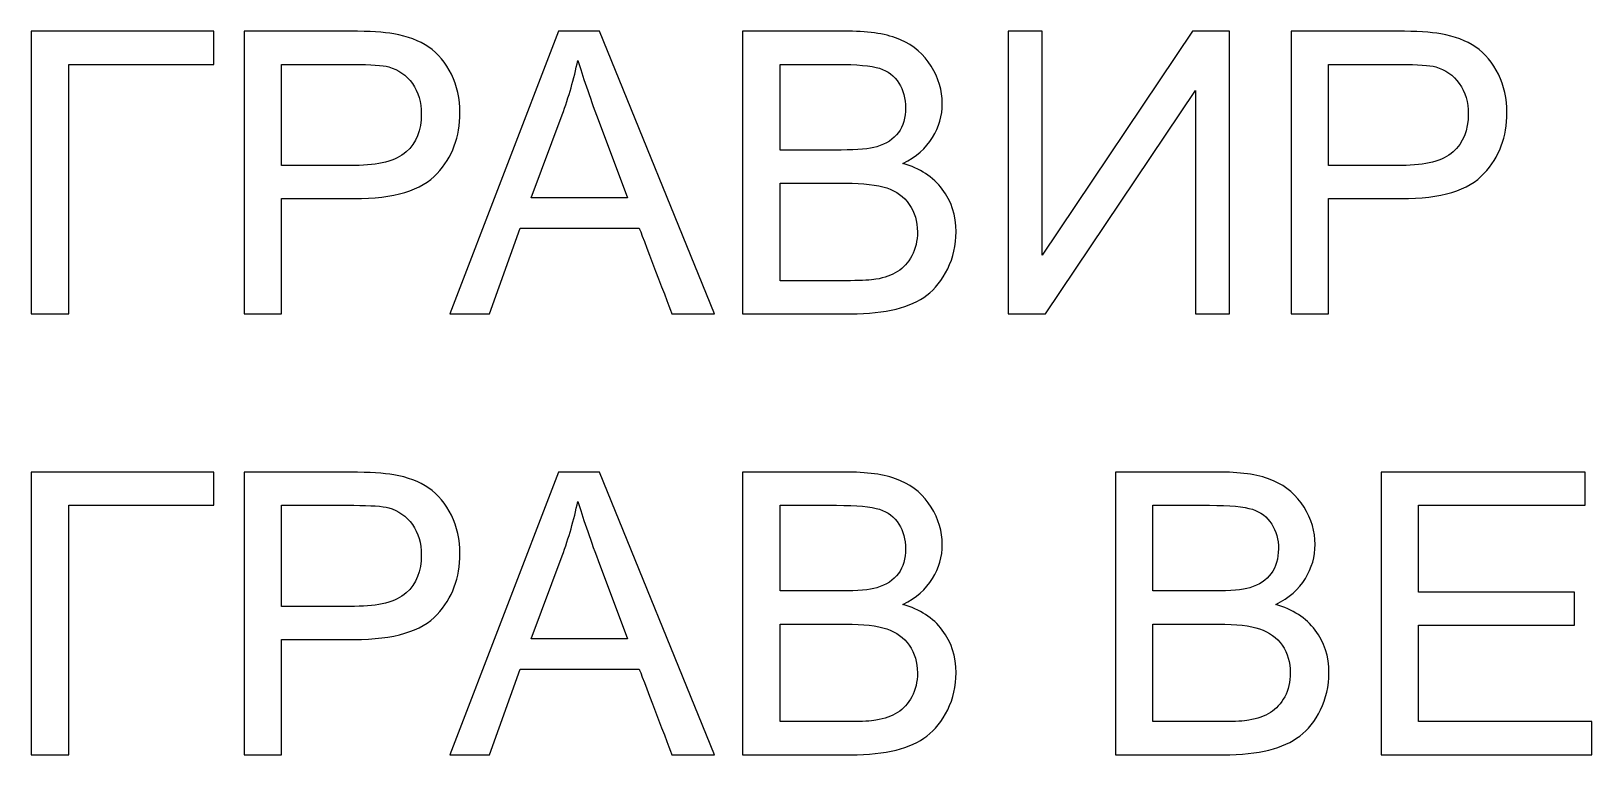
# Model space of a CAD drawing. Header units: millimetres. Extents: x 395 to 1406, y -158 to 315.
# Drawn here: x 1180.63 to 1214.11, y 276.96 to 292.48 of the extents above; entities that cross this region are included whole.
import ezdxf

# ---------------------------------------------------------------- set-up
doc = ezdxf.new("R2010")
doc.units = ezdxf.units.MM
doc.header["$MEASUREMENT"] = 0
doc.layers.add('layer 1', color=7, linetype='Continuous')

msp = doc.modelspace()

# ---------------------------------------------------------------- linework, layer by layer
at = {"layer": 'layer 1', "color": 250}
for points, knots in [([(1180.6309, 292.4763), (1180.6309, 292.4763), (1184.551, 292.4763), (1184.551, 292.4763), (1184.551, 292.4763), (1184.551, 292.4763), (1184.551, 291.7651), (1184.551, 291.7651), (1184.551, 291.7651), (1184.551, 291.7651), (1181.4352, 291.7651), (1181.4352, 291.7651), (1181.4352, 291.7651), (1181.4352, 291.7651), (1181.4352, 286.4141), (1181.4352, 286.4141), (1181.4352, 286.4141), (1181.4352, 286.4141), (1180.6309, 286.4141), (1180.6309, 286.4141), (1180.6309, 286.4141), (1180.6309, 286.4141), (1180.6309, 292.4763), (1180.6309, 292.4763)], [0, 0, 0, 0, 0.1428571, 0.1428571, 0.1428571, 0.1428572, 0.2857143, 0.2857143, 0.2857143, 0.2857143, 0.4285714, 0.4285714, 0.4285714, 0.4285714, 0.5714286, 0.5714286, 0.5714286, 0.5714286, 0.7142857, 0.7142857, 0.7142857, 0.7142857, 1, 1, 1, 1]), ([(1185.1986, 286.4141), (1185.1986, 286.4141), (1185.1986, 292.4763), (1185.1986, 292.4763), (1185.1986, 292.4763), (1185.1986, 292.4763), (1187.4875, 292.4763), (1187.4875, 292.4763), (1187.4875, 292.4763), (1187.8896, 292.4763), (1188.1973, 292.4565), (1188.4103, 292.4184), (1188.4103, 292.4184), (1188.7081, 292.369), (1188.9579, 292.2745), (1189.1596, 292.1362), (1189.1596, 292.1362), (1189.3614, 291.9965), (1189.5237, 291.8017), (1189.6465, 291.552), (1189.6465, 291.552), (1189.7692, 291.3022), (1189.8299, 291.027), (1189.8299, 290.7265), (1189.8299, 290.7265), (1189.8299, 290.2128), (1189.6662, 289.7768), (1189.3374, 289.4212), (1189.3374, 289.4212), (1189.0101, 289.0642), (1188.416, 288.8864), (1187.558, 288.8864), (1187.558, 288.8864), (1187.558, 288.8864), (1186.003, 288.8864), (1186.003, 288.8864), (1186.003, 288.8864), (1186.003, 288.8864), (1186.003, 286.4141), (1186.003, 286.4141), (1186.003, 286.4141), (1186.003, 286.4141), (1185.1986, 286.4141), (1185.1986, 286.4141)], [0, 0, 0, 0, 0.0833333, 0.0833333, 0.0833333, 0.0833333, 0.1666667, 0.1666667, 0.1666667, 0.1666667, 0.25, 0.25, 0.25, 0.25, 0.3333333, 0.3333333, 0.3333333, 0.3333333, 0.4166667, 0.4166667, 0.4166667, 0.4166667, 0.5, 0.5, 0.5, 0.5, 0.5833333, 0.5833333, 0.5833333, 0.5833333, 0.6666667, 0.6666667, 0.6666667, 0.6666667, 0.75, 0.75, 0.75, 0.75, 0.8333333, 0.8333333, 0.8333333, 0.8333333, 1, 1, 1, 1]), ([(1189.6154, 286.4141), (1189.6154, 286.4141), (1191.9409, 292.4763), (1191.9409, 292.4763), (1191.9409, 292.4763), (1191.9409, 292.4763), (1192.8229, 292.4763), (1192.8229, 292.4763), (1192.8229, 292.4763), (1192.8229, 292.4763), (1195.2909, 286.4141), (1195.2909, 286.4141), (1195.2909, 286.4141), (1195.2909, 286.4141), (1194.3779, 286.4141), (1194.3779, 286.4141), (1194.3779, 286.4141), (1194.3779, 286.4141), (1193.6766, 288.2514), (1193.6766, 288.2514), (1193.6766, 288.2514), (1193.6766, 288.2514), (1191.1239, 288.2514), (1191.1239, 288.2514), (1191.1239, 288.2514), (1191.1239, 288.2514), (1190.4663, 286.4141), (1190.4663, 286.4141), (1190.4663, 286.4141), (1190.4663, 286.4141), (1189.6154, 286.4141), (1189.6154, 286.4141)], [0, 0, 0, 0, 0.1111111, 0.1111111, 0.1111111, 0.1111111, 0.2222222, 0.2222222, 0.2222222, 0.2222222, 0.3333333, 0.3333333, 0.3333333, 0.3333333, 0.4444444, 0.4444444, 0.4444444, 0.4444445, 0.5555556, 0.5555556, 0.5555556, 0.5555556, 0.6666667, 0.6666667, 0.6666667, 0.6666667, 0.7777778, 0.7777778, 0.7777778, 0.7777778, 1, 1, 1, 1]), ([(1195.8935, 286.4141), (1195.8935, 286.4141), (1195.8935, 292.4763), (1195.8935, 292.4763), (1195.8935, 292.4763), (1195.8935, 292.4763), (1198.1682, 292.4763), (1198.1682, 292.4763), (1198.1682, 292.4763), (1198.631, 292.4763), (1199.0022, 292.4156), (1199.283, 292.2928), (1199.283, 292.2928), (1199.5624, 292.17), (1199.7811, 291.981), (1199.9391, 291.7255), (1199.9391, 291.7255), (1200.0986, 291.4715), (1200.1776, 291.2048), (1200.1776, 290.9254), (1200.1776, 290.9254), (1200.1776, 290.6672), (1200.1071, 290.4231), (1199.9674, 290.1945), (1199.9674, 290.1945), (1199.8277, 289.9659), (1199.616, 289.781), (1199.3324, 289.6399), (1199.3324, 289.6399), (1199.6993, 289.5327), (1199.9815, 289.3492), (1200.1776, 289.0896), (1200.1776, 289.0896), (1200.3752, 288.8313), (1200.474, 288.5251), (1200.474, 288.1724), (1200.474, 288.1724), (1200.474, 287.8873), (1200.4133, 287.6234), (1200.2933, 287.3793), (1200.2933, 287.3793), (1200.1734, 287.1352), (1200.0252, 286.9475), (1199.8488, 286.8149), (1199.8488, 286.8149), (1199.6724, 286.6836), (1199.4509, 286.5834), (1199.1856, 286.5157), (1199.1856, 286.5157), (1198.9189, 286.448), (1198.5929, 286.4141), (1198.2063, 286.4141), (1198.2063, 286.4141), (1198.2063, 286.4141), (1195.8935, 286.4141), (1195.8935, 286.4141)], [0, 0, 0, 0, 0.0666667, 0.0666667, 0.0666667, 0.0666667, 0.1333333, 0.1333333, 0.1333333, 0.1333333, 0.2, 0.2, 0.2, 0.2, 0.2666667, 0.2666667, 0.2666667, 0.2666667, 0.3333333, 0.3333333, 0.3333333, 0.3333333, 0.4, 0.4, 0.4, 0.4, 0.4666667, 0.4666667, 0.4666667, 0.4666667, 0.5333333, 0.5333333, 0.5333333, 0.5333333, 0.6, 0.6, 0.6, 0.6, 0.6666667, 0.6666667, 0.6666667, 0.6666667, 0.7333333, 0.7333333, 0.7333333, 0.7333333, 0.8, 0.8, 0.8, 0.8, 0.8666667, 0.8666667, 0.8666667, 0.8666667, 1, 1, 1, 1]), ([(1201.5916, 292.4763), (1201.5916, 292.4763), (1202.3197, 292.4763), (1202.3197, 292.4763), (1202.3197, 292.4763), (1202.3197, 292.4763), (1202.3197, 287.6756), (1202.3197, 287.6756), (1202.3197, 287.6756), (1202.3197, 287.6756), (1205.5469, 292.4763), (1205.5469, 292.4763), (1205.5469, 292.4763), (1205.5469, 292.4763), (1206.3414, 292.4763), (1206.3414, 292.4763), (1206.3414, 292.4763), (1206.3414, 292.4763), (1206.3414, 286.4141), (1206.3414, 286.4141), (1206.3414, 286.4141), (1206.3414, 286.4141), (1205.6133, 286.4141), (1205.6133, 286.4141), (1205.6133, 286.4141), (1205.6133, 286.4141), (1205.6133, 291.202), (1205.6133, 291.202), (1205.6133, 291.202), (1205.6133, 291.202), (1202.3945, 286.4141), (1202.3945, 286.4141), (1202.3945, 286.4141), (1202.3945, 286.4141), (1201.5916, 286.4141), (1201.5916, 286.4141), (1201.5916, 286.4141), (1201.5916, 286.4141), (1201.5916, 292.4763), (1201.5916, 292.4763)], [0, 0, 0, 0, 0.0909091, 0.0909091, 0.0909091, 0.0909091, 0.1818182, 0.1818182, 0.1818182, 0.1818182, 0.2727273, 0.2727273, 0.2727273, 0.2727273, 0.3636364, 0.3636364, 0.3636364, 0.3636364, 0.4545455, 0.4545455, 0.4545455, 0.4545455, 0.5454545, 0.5454545, 0.5454545, 0.5454546, 0.6363636, 0.6363636, 0.6363636, 0.6363636, 0.7272727, 0.7272727, 0.7272727, 0.7272727, 0.8181818, 0.8181818, 0.8181818, 0.8181818, 1, 1, 1, 1]), ([(1207.6607, 286.4141), (1207.6607, 286.4141), (1207.6607, 292.4763), (1207.6607, 292.4763), (1207.6607, 292.4763), (1207.6607, 292.4763), (1209.9496, 292.4763), (1209.9496, 292.4763), (1209.9496, 292.4763), (1210.3517, 292.4763), (1210.6594, 292.4565), (1210.8724, 292.4184), (1210.8724, 292.4184), (1211.1702, 292.369), (1211.42, 292.2745), (1211.6217, 292.1362), (1211.6217, 292.1362), (1211.8235, 291.9965), (1211.9858, 291.8017), (1212.1086, 291.552), (1212.1086, 291.552), (1212.2313, 291.3022), (1212.292, 291.027), (1212.292, 290.7265), (1212.292, 290.7265), (1212.292, 290.2128), (1212.1283, 289.7768), (1211.7995, 289.4212), (1211.7995, 289.4212), (1211.4722, 289.0642), (1210.8781, 288.8864), (1210.0201, 288.8864), (1210.0201, 288.8864), (1210.0201, 288.8864), (1208.4651, 288.8864), (1208.4651, 288.8864), (1208.4651, 288.8864), (1208.4651, 288.8864), (1208.4651, 286.4141), (1208.4651, 286.4141), (1208.4651, 286.4141), (1208.4651, 286.4141), (1207.6607, 286.4141), (1207.6607, 286.4141)], [0, 0, 0, 0, 0.0833333, 0.0833333, 0.0833333, 0.0833333, 0.1666667, 0.1666667, 0.1666667, 0.1666667, 0.25, 0.25, 0.25, 0.25, 0.3333333, 0.3333333, 0.3333333, 0.3333333, 0.4166667, 0.4166667, 0.4166667, 0.4166667, 0.5, 0.5, 0.5, 0.5, 0.5833333, 0.5833333, 0.5833333, 0.5833333, 0.6666667, 0.6666667, 0.6666667, 0.6666667, 0.75, 0.75, 0.75, 0.75, 0.8333333, 0.8333333, 0.8333333, 0.8333333, 1, 1, 1, 1]), ([(1186.003, 289.5976), (1186.003, 289.5976), (1187.5693, 289.5976), (1187.5693, 289.5976), (1187.5693, 289.5976), (1188.0886, 289.5976), (1188.4555, 289.6935), (1188.6742, 289.8869), (1188.6742, 289.8869), (1188.8915, 290.0802), (1189.0002, 290.3511), (1189.0002, 290.7025), (1189.0002, 290.7025), (1189.0002, 290.9551), (1188.9367, 291.1724), (1188.8083, 291.353), (1188.8083, 291.353), (1188.6799, 291.5336), (1188.5105, 291.6536), (1188.3017, 291.7114), (1188.3017, 291.7114), (1188.1662, 291.7467), (1187.9164, 291.7651), (1187.5538, 291.7651), (1187.5538, 291.7651), (1187.5538, 291.7651), (1186.003, 291.7651), (1186.003, 291.7651), (1186.003, 291.7651), (1186.003, 291.7651), (1186.003, 289.5976), (1186.003, 289.5976)], [0, 0, 0, 0, 0.1111111, 0.1111111, 0.1111111, 0.1111111, 0.2222222, 0.2222222, 0.2222222, 0.2222222, 0.3333333, 0.3333333, 0.3333333, 0.3333333, 0.4444444, 0.4444444, 0.4444444, 0.4444445, 0.5555556, 0.5555556, 0.5555556, 0.5555556, 0.6666667, 0.6666667, 0.6666667, 0.6666667, 0.7777778, 0.7777778, 0.7777778, 0.7777778, 1, 1, 1, 1]), ([(1191.3595, 288.9033), (1191.3595, 288.9033), (1193.4254, 288.9033), (1193.4254, 288.9033), (1193.4254, 288.9033), (1193.4254, 288.9033), (1192.7932, 290.5839), (1192.7932, 290.5839), (1192.7932, 290.5839), (1192.6027, 291.0948), (1192.4588, 291.5167), (1192.3586, 291.8497), (1192.3586, 291.8497), (1192.2754, 291.4546), (1192.1639, 291.0666), (1192.0242, 290.6827), (1192.0242, 290.6827), (1192.0242, 290.6827), (1191.3595, 288.9033), (1191.3595, 288.9033)], [0, 0, 0, 0, 0.1666667, 0.1666667, 0.1666667, 0.1666667, 0.3333333, 0.3333333, 0.3333333, 0.3333333, 0.5, 0.5, 0.5, 0.5, 0.6666667, 0.6666667, 0.6666667, 0.6666667, 1, 1, 1, 1]), ([(1196.6978, 289.9278), (1196.6978, 289.9278), (1198.0087, 289.9278), (1198.0087, 289.9278), (1198.0087, 289.9278), (1198.3643, 289.9278), (1198.6197, 289.9518), (1198.7736, 289.9983), (1198.7736, 289.9983), (1198.9782, 290.059), (1199.132, 290.1606), (1199.235, 290.3017), (1199.235, 290.3017), (1199.338, 290.4428), (1199.3902, 290.6192), (1199.3902, 290.8323), (1199.3902, 290.8323), (1199.3902, 291.0341), (1199.3422, 291.2119), (1199.2449, 291.3643), (1199.2449, 291.3643), (1199.1489, 291.5181), (1199.0106, 291.6239), (1198.8314, 291.6804), (1198.8314, 291.6804), (1198.6522, 291.7368), (1198.3446, 291.7651), (1197.91, 291.7651), (1197.91, 291.7651), (1197.91, 291.7651), (1196.6978, 291.7651), (1196.6978, 291.7651), (1196.6978, 291.7651), (1196.6978, 291.7651), (1196.6978, 289.9278), (1196.6978, 289.9278)], [0, 0, 0, 0, 0.1, 0.1, 0.1, 0.1, 0.2, 0.2, 0.2, 0.2, 0.3, 0.3, 0.3, 0.3, 0.4, 0.4, 0.4, 0.4, 0.5, 0.5, 0.5, 0.5, 0.6, 0.6, 0.6, 0.6, 0.7, 0.7, 0.7, 0.7, 0.8, 0.8, 0.8, 0.8, 1, 1, 1, 1]), ([(1208.4651, 289.5976), (1208.4651, 289.5976), (1210.0314, 289.5976), (1210.0314, 289.5976), (1210.0314, 289.5976), (1210.5507, 289.5976), (1210.9176, 289.6935), (1211.1363, 289.8869), (1211.1363, 289.8869), (1211.3536, 290.0802), (1211.4623, 290.3511), (1211.4623, 290.7025), (1211.4623, 290.7025), (1211.4623, 290.9551), (1211.3988, 291.1724), (1211.2704, 291.353), (1211.2704, 291.353), (1211.142, 291.5336), (1210.9726, 291.6536), (1210.7638, 291.7114), (1210.7638, 291.7114), (1210.6283, 291.7467), (1210.3785, 291.7651), (1210.0159, 291.7651), (1210.0159, 291.7651), (1210.0159, 291.7651), (1208.4651, 291.7651), (1208.4651, 291.7651), (1208.4651, 291.7651), (1208.4651, 291.7651), (1208.4651, 289.5976), (1208.4651, 289.5976)], [0, 0, 0, 0, 0.1111111, 0.1111111, 0.1111111, 0.1111111, 0.2222222, 0.2222222, 0.2222222, 0.2222222, 0.3333333, 0.3333333, 0.3333333, 0.3333333, 0.4444444, 0.4444444, 0.4444444, 0.4444445, 0.5555556, 0.5555556, 0.5555556, 0.5555556, 0.6666667, 0.6666667, 0.6666667, 0.6666667, 0.7777778, 0.7777778, 0.7777778, 0.7777778, 1, 1, 1, 1]), ([(1196.6978, 287.1253), (1196.6978, 287.1253), (1198.2077, 287.1253), (1198.2077, 287.1253), (1198.2077, 287.1253), (1198.4673, 287.1253), (1198.6494, 287.1352), (1198.7552, 287.1549), (1198.7552, 287.1549), (1198.9387, 287.1874), (1199.0939, 287.2424), (1199.2181, 287.32), (1199.2181, 287.32), (1199.3422, 287.3976), (1199.4438, 287.5105), (1199.5243, 287.6587), (1199.5243, 287.6587), (1199.6047, 287.8069), (1199.6442, 287.9776), (1199.6442, 288.1709), (1199.6442, 288.1709), (1199.6442, 288.3981), (1199.5864, 288.5943), (1199.4692, 288.7622), (1199.4692, 288.7622), (1199.3535, 288.9301), (1199.1927, 289.0472), (1198.9866, 289.115), (1198.9866, 289.115), (1198.782, 289.1827), (1198.4857, 289.2166), (1198.1005, 289.2166), (1198.1005, 289.2166), (1198.1005, 289.2166), (1196.6978, 289.2166), (1196.6978, 289.2166), (1196.6978, 289.2166), (1196.6978, 289.2166), (1196.6978, 287.1253), (1196.6978, 287.1253)], [0, 0, 0, 0, 0.0909091, 0.0909091, 0.0909091, 0.0909091, 0.1818182, 0.1818182, 0.1818182, 0.1818182, 0.2727273, 0.2727273, 0.2727273, 0.2727273, 0.3636364, 0.3636364, 0.3636364, 0.3636364, 0.4545455, 0.4545455, 0.4545455, 0.4545455, 0.5454545, 0.5454545, 0.5454545, 0.5454546, 0.6363636, 0.6363636, 0.6363636, 0.6363636, 0.7272727, 0.7272727, 0.7272727, 0.7272727, 0.8181818, 0.8181818, 0.8181818, 0.8181818, 1, 1, 1, 1])]:
    msp.add_open_spline(points, degree=3, knots=knots, dxfattribs=at)
at = {"layer": 'layer 1', "color": 242}
for points, knots in [([(1180.6309, 283.0176), (1180.6309, 283.0176), (1184.551, 283.0176), (1184.551, 283.0176), (1184.551, 283.0176), (1184.551, 283.0176), (1184.551, 282.3064), (1184.551, 282.3064), (1184.551, 282.3064), (1184.551, 282.3064), (1181.4352, 282.3064), (1181.4352, 282.3064), (1181.4352, 282.3064), (1181.4352, 282.3064), (1181.4352, 276.9554), (1181.4352, 276.9554), (1181.4352, 276.9554), (1181.4352, 276.9554), (1180.6309, 276.9554), (1180.6309, 276.9554), (1180.6309, 276.9554), (1180.6309, 276.9554), (1180.6309, 283.0176), (1180.6309, 283.0176)], [0, 0, 0, 0, 0.1428571, 0.1428571, 0.1428571, 0.1428572, 0.2857143, 0.2857143, 0.2857143, 0.2857143, 0.4285714, 0.4285714, 0.4285714, 0.4285714, 0.5714286, 0.5714286, 0.5714286, 0.5714286, 0.7142857, 0.7142857, 0.7142857, 0.7142857, 1, 1, 1, 1]), ([(1185.1986, 276.9554), (1185.1986, 276.9554), (1185.1986, 283.0176), (1185.1986, 283.0176), (1185.1986, 283.0176), (1185.1986, 283.0176), (1187.4875, 283.0176), (1187.4875, 283.0176), (1187.4875, 283.0176), (1187.8896, 283.0176), (1188.1973, 282.9978), (1188.4103, 282.9597), (1188.4103, 282.9597), (1188.7081, 282.9103), (1188.9579, 282.8158), (1189.1596, 282.6775), (1189.1596, 282.6775), (1189.3614, 282.5378), (1189.5237, 282.343), (1189.6465, 282.0933), (1189.6465, 282.0933), (1189.7692, 281.8435), (1189.8299, 281.5683), (1189.8299, 281.2678), (1189.8299, 281.2678), (1189.8299, 280.7541), (1189.6662, 280.3181), (1189.3374, 279.9625), (1189.3374, 279.9625), (1189.0101, 279.6055), (1188.416, 279.4277), (1187.558, 279.4277), (1187.558, 279.4277), (1187.558, 279.4277), (1186.003, 279.4277), (1186.003, 279.4277), (1186.003, 279.4277), (1186.003, 279.4277), (1186.003, 276.9554), (1186.003, 276.9554), (1186.003, 276.9554), (1186.003, 276.9554), (1185.1986, 276.9554), (1185.1986, 276.9554)], [0, 0, 0, 0, 0.0833333, 0.0833333, 0.0833333, 0.0833333, 0.1666667, 0.1666667, 0.1666667, 0.1666667, 0.25, 0.25, 0.25, 0.25, 0.3333333, 0.3333333, 0.3333333, 0.3333333, 0.4166667, 0.4166667, 0.4166667, 0.4166667, 0.5, 0.5, 0.5, 0.5, 0.5833333, 0.5833333, 0.5833333, 0.5833333, 0.6666667, 0.6666667, 0.6666667, 0.6666667, 0.75, 0.75, 0.75, 0.75, 0.8333333, 0.8333333, 0.8333333, 0.8333333, 1, 1, 1, 1]), ([(1189.6154, 276.9554), (1189.6154, 276.9554), (1191.9409, 283.0176), (1191.9409, 283.0176), (1191.9409, 283.0176), (1191.9409, 283.0176), (1192.8229, 283.0176), (1192.8229, 283.0176), (1192.8229, 283.0176), (1192.8229, 283.0176), (1195.2909, 276.9554), (1195.2909, 276.9554), (1195.2909, 276.9554), (1195.2909, 276.9554), (1194.3779, 276.9554), (1194.3779, 276.9554), (1194.3779, 276.9554), (1194.3779, 276.9554), (1193.6766, 278.7927), (1193.6766, 278.7927), (1193.6766, 278.7927), (1193.6766, 278.7927), (1191.1239, 278.7927), (1191.1239, 278.7927), (1191.1239, 278.7927), (1191.1239, 278.7927), (1190.4663, 276.9554), (1190.4663, 276.9554), (1190.4663, 276.9554), (1190.4663, 276.9554), (1189.6154, 276.9554), (1189.6154, 276.9554)], [0, 0, 0, 0, 0.1111111, 0.1111111, 0.1111111, 0.1111111, 0.2222222, 0.2222222, 0.2222222, 0.2222222, 0.3333333, 0.3333333, 0.3333333, 0.3333333, 0.4444444, 0.4444444, 0.4444444, 0.4444445, 0.5555556, 0.5555556, 0.5555556, 0.5555556, 0.6666667, 0.6666667, 0.6666667, 0.6666667, 0.7777778, 0.7777778, 0.7777778, 0.7777778, 1, 1, 1, 1]), ([(1195.8935, 276.9554), (1195.8935, 276.9554), (1195.8935, 283.0176), (1195.8935, 283.0176), (1195.8935, 283.0176), (1195.8935, 283.0176), (1198.1682, 283.0176), (1198.1682, 283.0176), (1198.1682, 283.0176), (1198.631, 283.0176), (1199.0022, 282.9569), (1199.283, 282.8341), (1199.283, 282.8341), (1199.5624, 282.7113), (1199.7811, 282.5223), (1199.9391, 282.2668), (1199.9391, 282.2668), (1200.0986, 282.0128), (1200.1776, 281.7461), (1200.1776, 281.4667), (1200.1776, 281.4667), (1200.1776, 281.2085), (1200.1071, 280.9644), (1199.9674, 280.7358), (1199.9674, 280.7358), (1199.8277, 280.5072), (1199.616, 280.3223), (1199.3324, 280.1812), (1199.3324, 280.1812), (1199.6993, 280.074), (1199.9815, 279.8905), (1200.1776, 279.6309), (1200.1776, 279.6309), (1200.3752, 279.3726), (1200.474, 279.0664), (1200.474, 278.7137), (1200.474, 278.7137), (1200.474, 278.4286), (1200.4133, 278.1647), (1200.2933, 277.9206), (1200.2933, 277.9206), (1200.1734, 277.6765), (1200.0252, 277.4888), (1199.8488, 277.3562), (1199.8488, 277.3562), (1199.6724, 277.2249), (1199.4509, 277.1247), (1199.1856, 277.057), (1199.1856, 277.057), (1198.9189, 276.9893), (1198.5929, 276.9554), (1198.2063, 276.9554), (1198.2063, 276.9554), (1198.2063, 276.9554), (1195.8935, 276.9554), (1195.8935, 276.9554)], [0, 0, 0, 0, 0.0666667, 0.0666667, 0.0666667, 0.0666667, 0.1333333, 0.1333333, 0.1333333, 0.1333333, 0.2, 0.2, 0.2, 0.2, 0.2666667, 0.2666667, 0.2666667, 0.2666667, 0.3333333, 0.3333333, 0.3333333, 0.3333333, 0.4, 0.4, 0.4, 0.4, 0.4666667, 0.4666667, 0.4666667, 0.4666667, 0.5333333, 0.5333333, 0.5333333, 0.5333333, 0.6, 0.6, 0.6, 0.6, 0.6666667, 0.6666667, 0.6666667, 0.6666667, 0.7333333, 0.7333333, 0.7333333, 0.7333333, 0.8, 0.8, 0.8, 0.8, 0.8666667, 0.8666667, 0.8666667, 0.8666667, 1, 1, 1, 1]), ([(1203.8931, 276.9554), (1203.8931, 276.9554), (1203.8931, 283.0176), (1203.8931, 283.0176), (1203.8931, 283.0176), (1203.8931, 283.0176), (1206.1678, 283.0176), (1206.1678, 283.0176), (1206.1678, 283.0176), (1206.6306, 283.0176), (1207.0018, 282.9569), (1207.2826, 282.8341), (1207.2826, 282.8341), (1207.562, 282.7113), (1207.7807, 282.5223), (1207.9387, 282.2668), (1207.9387, 282.2668), (1208.0982, 282.0128), (1208.1772, 281.7461), (1208.1772, 281.4667), (1208.1772, 281.4667), (1208.1772, 281.2085), (1208.1067, 280.9644), (1207.967, 280.7358), (1207.967, 280.7358), (1207.8273, 280.5072), (1207.6156, 280.3223), (1207.332, 280.1812), (1207.332, 280.1812), (1207.6989, 280.074), (1207.9811, 279.8905), (1208.1772, 279.6309), (1208.1772, 279.6309), (1208.3748, 279.3726), (1208.4736, 279.0664), (1208.4736, 278.7137), (1208.4736, 278.7137), (1208.4736, 278.4286), (1208.4129, 278.1647), (1208.2929, 277.9206), (1208.2929, 277.9206), (1208.173, 277.6765), (1208.0248, 277.4888), (1207.8484, 277.3562), (1207.8484, 277.3562), (1207.672, 277.2249), (1207.4505, 277.1247), (1207.1852, 277.057), (1207.1852, 277.057), (1206.9185, 276.9893), (1206.5925, 276.9554), (1206.2059, 276.9554), (1206.2059, 276.9554), (1206.2059, 276.9554), (1203.8931, 276.9554), (1203.8931, 276.9554)], [0, 0, 0, 0, 0.0666667, 0.0666667, 0.0666667, 0.0666667, 0.1333333, 0.1333333, 0.1333333, 0.1333333, 0.2, 0.2, 0.2, 0.2, 0.2666667, 0.2666667, 0.2666667, 0.2666667, 0.3333333, 0.3333333, 0.3333333, 0.3333333, 0.4, 0.4, 0.4, 0.4, 0.4666667, 0.4666667, 0.4666667, 0.4666667, 0.5333333, 0.5333333, 0.5333333, 0.5333333, 0.6, 0.6, 0.6, 0.6, 0.6666667, 0.6666667, 0.6666667, 0.6666667, 0.7333333, 0.7333333, 0.7333333, 0.7333333, 0.8, 0.8, 0.8, 0.8, 0.8666667, 0.8666667, 0.8666667, 0.8666667, 1, 1, 1, 1]), ([(1209.5912, 276.9554), (1209.5912, 276.9554), (1209.5912, 283.0176), (1209.5912, 283.0176), (1209.5912, 283.0176), (1209.5912, 283.0176), (1213.9685, 283.0176), (1213.9685, 283.0176), (1213.9685, 283.0176), (1213.9685, 283.0176), (1213.9685, 282.3064), (1213.9685, 282.3064), (1213.9685, 282.3064), (1213.9685, 282.3064), (1210.3955, 282.3064), (1210.3955, 282.3064), (1210.3955, 282.3064), (1210.3955, 282.3064), (1210.3955, 280.4437), (1210.3955, 280.4437), (1210.3955, 280.4437), (1210.3955, 280.4437), (1213.7399, 280.4437), (1213.7399, 280.4437), (1213.7399, 280.4437), (1213.7399, 280.4437), (1213.7399, 279.7325), (1213.7399, 279.7325), (1213.7399, 279.7325), (1213.7399, 279.7325), (1210.3955, 279.7325), (1210.3955, 279.7325), (1210.3955, 279.7325), (1210.3955, 279.7325), (1210.3955, 277.6666), (1210.3955, 277.6666), (1210.3955, 277.6666), (1210.3955, 277.6666), (1214.1124, 277.6666), (1214.1124, 277.6666), (1214.1124, 277.6666), (1214.1124, 277.6666), (1214.1124, 276.9554), (1214.1124, 276.9554), (1214.1124, 276.9554), (1214.1124, 276.9554), (1209.5912, 276.9554), (1209.5912, 276.9554)], [0, 0, 0, 0, 0.0769231, 0.0769231, 0.0769231, 0.0769231, 0.1538462, 0.1538462, 0.1538462, 0.1538462, 0.2307692, 0.2307692, 0.2307692, 0.2307692, 0.3076923, 0.3076923, 0.3076923, 0.3076923, 0.3846154, 0.3846154, 0.3846154, 0.3846154, 0.4615385, 0.4615385, 0.4615385, 0.4615385, 0.5384615, 0.5384615, 0.5384615, 0.5384615, 0.6153846, 0.6153846, 0.6153846, 0.6153846, 0.6923077, 0.6923077, 0.6923077, 0.6923077, 0.7692308, 0.7692308, 0.7692308, 0.7692308, 0.8461538, 0.8461538, 0.8461538, 0.8461539, 1, 1, 1, 1]), ([(1186.003, 280.1389), (1186.003, 280.1389), (1187.5693, 280.1389), (1187.5693, 280.1389), (1187.5693, 280.1389), (1188.0886, 280.1389), (1188.4555, 280.2348), (1188.6742, 280.4282), (1188.6742, 280.4282), (1188.8915, 280.6215), (1189.0002, 280.8924), (1189.0002, 281.2438), (1189.0002, 281.2438), (1189.0002, 281.4964), (1188.9367, 281.7137), (1188.8083, 281.8943), (1188.8083, 281.8943), (1188.6799, 282.0749), (1188.5105, 282.1949), (1188.3017, 282.2527), (1188.3017, 282.2527), (1188.1662, 282.288), (1187.9164, 282.3064), (1187.5538, 282.3064), (1187.5538, 282.3064), (1187.5538, 282.3064), (1186.003, 282.3064), (1186.003, 282.3064), (1186.003, 282.3064), (1186.003, 282.3064), (1186.003, 280.1389), (1186.003, 280.1389)], [0, 0, 0, 0, 0.1111111, 0.1111111, 0.1111111, 0.1111111, 0.2222222, 0.2222222, 0.2222222, 0.2222222, 0.3333333, 0.3333333, 0.3333333, 0.3333333, 0.4444444, 0.4444444, 0.4444444, 0.4444445, 0.5555556, 0.5555556, 0.5555556, 0.5555556, 0.6666667, 0.6666667, 0.6666667, 0.6666667, 0.7777778, 0.7777778, 0.7777778, 0.7777778, 1, 1, 1, 1]), ([(1191.3595, 279.4446), (1191.3595, 279.4446), (1193.4254, 279.4446), (1193.4254, 279.4446), (1193.4254, 279.4446), (1193.4254, 279.4446), (1192.7932, 281.1252), (1192.7932, 281.1252), (1192.7932, 281.1252), (1192.6027, 281.6361), (1192.4588, 282.058), (1192.3586, 282.391), (1192.3586, 282.391), (1192.2754, 281.9959), (1192.1639, 281.6079), (1192.0242, 281.224), (1192.0242, 281.224), (1192.0242, 281.224), (1191.3595, 279.4446), (1191.3595, 279.4446)], [0, 0, 0, 0, 0.1666667, 0.1666667, 0.1666667, 0.1666667, 0.3333333, 0.3333333, 0.3333333, 0.3333333, 0.5, 0.5, 0.5, 0.5, 0.6666667, 0.6666667, 0.6666667, 0.6666667, 1, 1, 1, 1]), ([(1196.6978, 280.4691), (1196.6978, 280.4691), (1198.0087, 280.4691), (1198.0087, 280.4691), (1198.0087, 280.4691), (1198.3643, 280.4691), (1198.6197, 280.4931), (1198.7736, 280.5396), (1198.7736, 280.5396), (1198.9782, 280.6003), (1199.132, 280.7019), (1199.235, 280.843), (1199.235, 280.843), (1199.338, 280.9841), (1199.3902, 281.1605), (1199.3902, 281.3736), (1199.3902, 281.3736), (1199.3902, 281.5754), (1199.3422, 281.7532), (1199.2449, 281.9056), (1199.2449, 281.9056), (1199.1489, 282.0594), (1199.0106, 282.1652), (1198.8314, 282.2217), (1198.8314, 282.2217), (1198.6522, 282.2781), (1198.3446, 282.3064), (1197.91, 282.3064), (1197.91, 282.3064), (1197.91, 282.3064), (1196.6978, 282.3064), (1196.6978, 282.3064), (1196.6978, 282.3064), (1196.6978, 282.3064), (1196.6978, 280.4691), (1196.6978, 280.4691)], [0, 0, 0, 0, 0.1, 0.1, 0.1, 0.1, 0.2, 0.2, 0.2, 0.2, 0.3, 0.3, 0.3, 0.3, 0.4, 0.4, 0.4, 0.4, 0.5, 0.5, 0.5, 0.5, 0.6, 0.6, 0.6, 0.6, 0.7, 0.7, 0.7, 0.7, 0.8, 0.8, 0.8, 0.8, 1, 1, 1, 1]), ([(1204.6974, 280.4691), (1204.6974, 280.4691), (1206.0083, 280.4691), (1206.0083, 280.4691), (1206.0083, 280.4691), (1206.3639, 280.4691), (1206.6193, 280.4931), (1206.7732, 280.5396), (1206.7732, 280.5396), (1206.9778, 280.6003), (1207.1316, 280.7019), (1207.2346, 280.843), (1207.2346, 280.843), (1207.3376, 280.9841), (1207.3898, 281.1605), (1207.3898, 281.3736), (1207.3898, 281.3736), (1207.3898, 281.5754), (1207.3418, 281.7532), (1207.2445, 281.9056), (1207.2445, 281.9056), (1207.1485, 282.0594), (1207.0102, 282.1652), (1206.831, 282.2217), (1206.831, 282.2217), (1206.6518, 282.2781), (1206.3442, 282.3064), (1205.9096, 282.3064), (1205.9096, 282.3064), (1205.9096, 282.3064), (1204.6974, 282.3064), (1204.6974, 282.3064), (1204.6974, 282.3064), (1204.6974, 282.3064), (1204.6974, 280.4691), (1204.6974, 280.4691)], [0, 0, 0, 0, 0.1, 0.1, 0.1, 0.1, 0.2, 0.2, 0.2, 0.2, 0.3, 0.3, 0.3, 0.3, 0.4, 0.4, 0.4, 0.4, 0.5, 0.5, 0.5, 0.5, 0.6, 0.6, 0.6, 0.6, 0.7, 0.7, 0.7, 0.7, 0.8, 0.8, 0.8, 0.8, 1, 1, 1, 1]), ([(1196.6978, 277.6666), (1196.6978, 277.6666), (1198.2077, 277.6666), (1198.2077, 277.6666), (1198.2077, 277.6666), (1198.4673, 277.6666), (1198.6494, 277.6765), (1198.7552, 277.6962), (1198.7552, 277.6962), (1198.9387, 277.7287), (1199.0939, 277.7837), (1199.2181, 277.8613), (1199.2181, 277.8613), (1199.3422, 277.9389), (1199.4438, 278.0518), (1199.5243, 278.2), (1199.5243, 278.2), (1199.6047, 278.3482), (1199.6442, 278.5189), (1199.6442, 278.7122), (1199.6442, 278.7122), (1199.6442, 278.9394), (1199.5864, 279.1356), (1199.4692, 279.3035), (1199.4692, 279.3035), (1199.3535, 279.4714), (1199.1927, 279.5885), (1198.9866, 279.6563), (1198.9866, 279.6563), (1198.782, 279.724), (1198.4857, 279.7579), (1198.1005, 279.7579), (1198.1005, 279.7579), (1198.1005, 279.7579), (1196.6978, 279.7579), (1196.6978, 279.7579), (1196.6978, 279.7579), (1196.6978, 279.7579), (1196.6978, 277.6666), (1196.6978, 277.6666)], [0, 0, 0, 0, 0.0909091, 0.0909091, 0.0909091, 0.0909091, 0.1818182, 0.1818182, 0.1818182, 0.1818182, 0.2727273, 0.2727273, 0.2727273, 0.2727273, 0.3636364, 0.3636364, 0.3636364, 0.3636364, 0.4545455, 0.4545455, 0.4545455, 0.4545455, 0.5454545, 0.5454545, 0.5454545, 0.5454546, 0.6363636, 0.6363636, 0.6363636, 0.6363636, 0.7272727, 0.7272727, 0.7272727, 0.7272727, 0.8181818, 0.8181818, 0.8181818, 0.8181818, 1, 1, 1, 1]), ([(1204.6974, 277.6666), (1204.6974, 277.6666), (1206.2073, 277.6666), (1206.2073, 277.6666), (1206.2073, 277.6666), (1206.4669, 277.6666), (1206.649, 277.6765), (1206.7548, 277.6962), (1206.7548, 277.6962), (1206.9383, 277.7287), (1207.0935, 277.7837), (1207.2177, 277.8613), (1207.2177, 277.8613), (1207.3418, 277.9389), (1207.4434, 278.0518), (1207.5239, 278.2), (1207.5239, 278.2), (1207.6043, 278.3482), (1207.6438, 278.5189), (1207.6438, 278.7122), (1207.6438, 278.7122), (1207.6438, 278.9394), (1207.586, 279.1356), (1207.4688, 279.3035), (1207.4688, 279.3035), (1207.3531, 279.4714), (1207.1923, 279.5885), (1206.9862, 279.6563), (1206.9862, 279.6563), (1206.7816, 279.724), (1206.4853, 279.7579), (1206.1001, 279.7579), (1206.1001, 279.7579), (1206.1001, 279.7579), (1204.6974, 279.7579), (1204.6974, 279.7579), (1204.6974, 279.7579), (1204.6974, 279.7579), (1204.6974, 277.6666), (1204.6974, 277.6666)], [0, 0, 0, 0, 0.0909091, 0.0909091, 0.0909091, 0.0909091, 0.1818182, 0.1818182, 0.1818182, 0.1818182, 0.2727273, 0.2727273, 0.2727273, 0.2727273, 0.3636364, 0.3636364, 0.3636364, 0.3636364, 0.4545455, 0.4545455, 0.4545455, 0.4545455, 0.5454545, 0.5454545, 0.5454545, 0.5454546, 0.6363636, 0.6363636, 0.6363636, 0.6363636, 0.7272727, 0.7272727, 0.7272727, 0.7272727, 0.8181818, 0.8181818, 0.8181818, 0.8181818, 1, 1, 1, 1])]:
    msp.add_open_spline(points, degree=3, knots=knots, dxfattribs=at)

doc.saveas('drawing.dxf')
